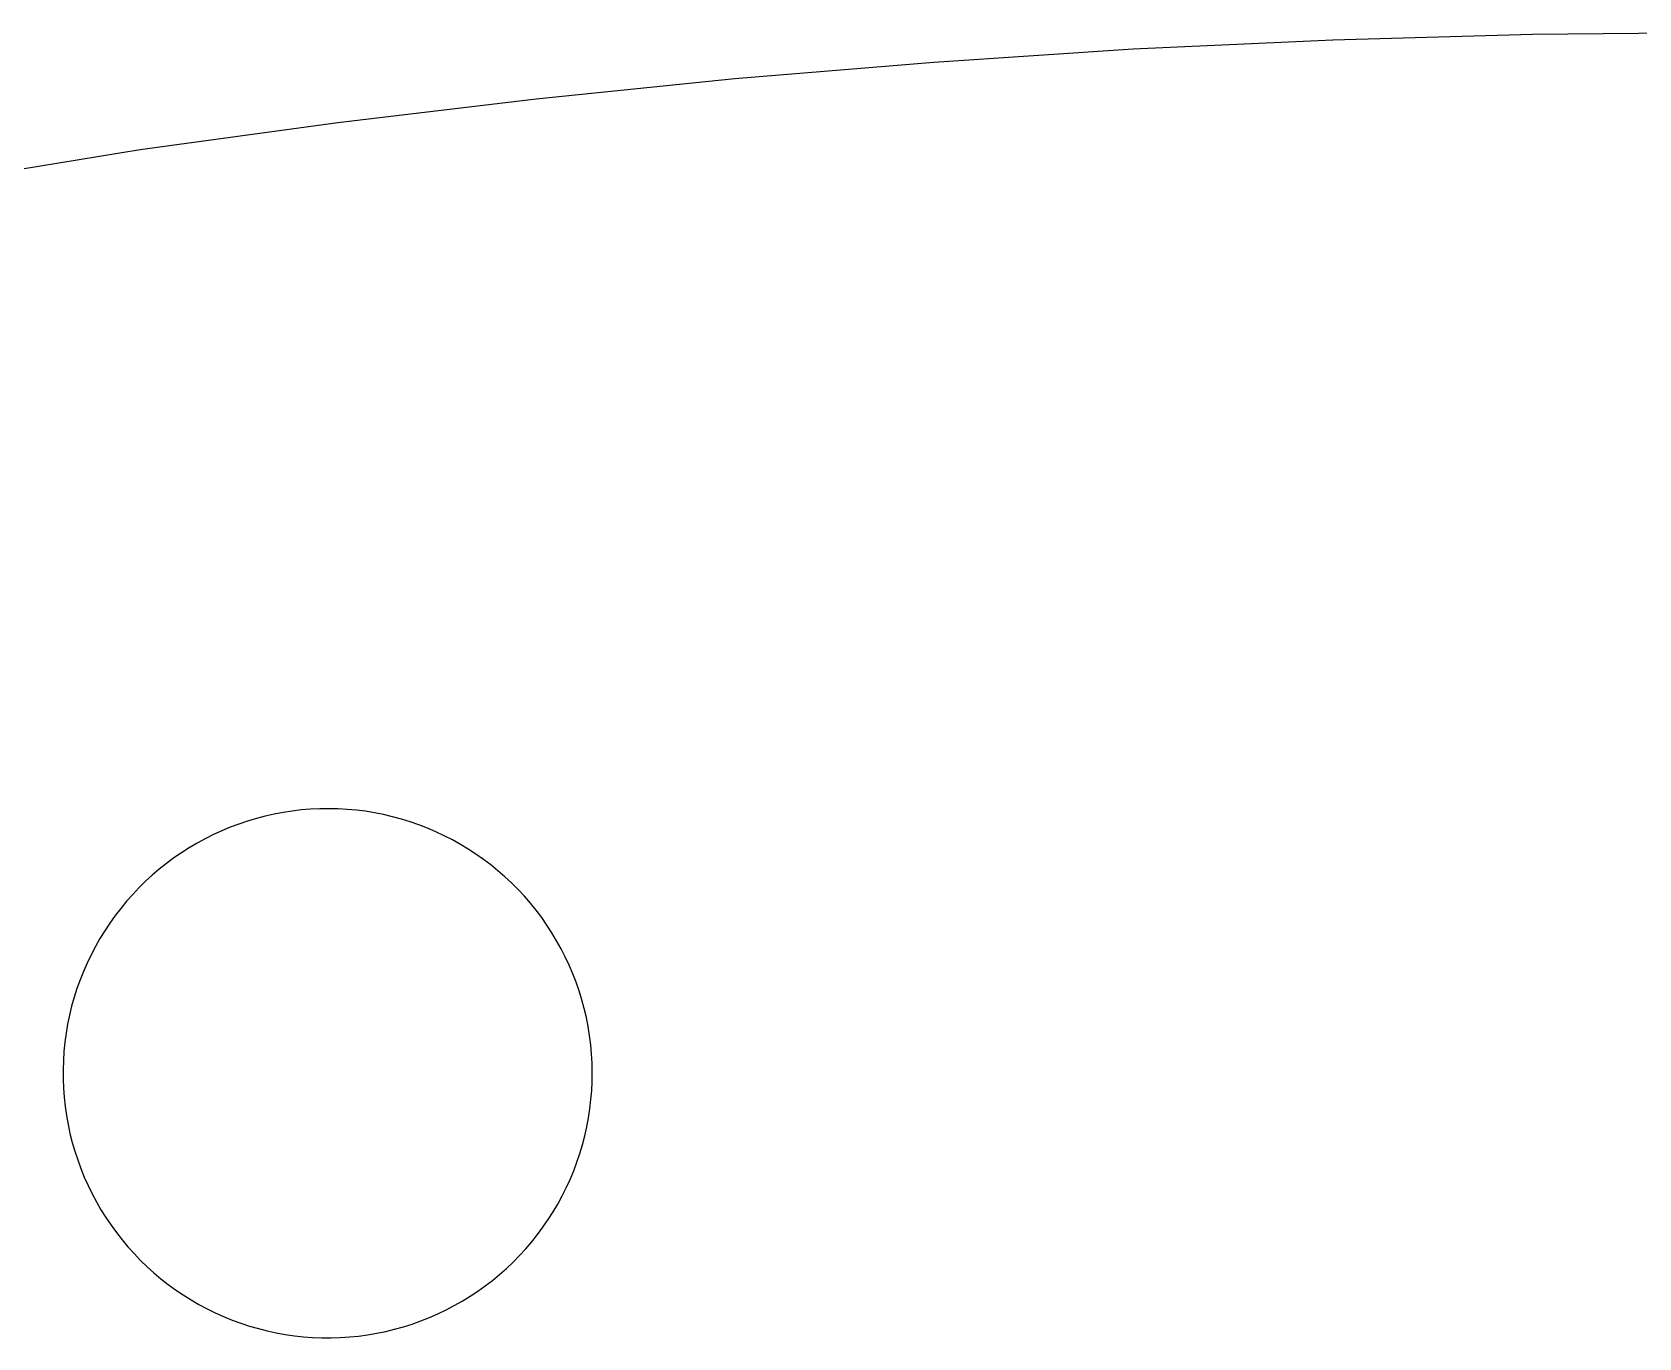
# Model space of a CAD drawing. Extents: x 0 to 146, y -2 to 88.
# Drawn here: x 32.08 to 47.26, y 58.88 to 71.21 of the extents above; entities that cross this region are included whole.
import ezdxf

# ---------------------------------------------------------------- set-up
doc = ezdxf.new("R2010")
doc.units = 0
doc.header["$LTSCALE"] = 15
doc.layers.add('CUT$EXTERIOR', color=1, linetype='CONTINUOUS')
doc.layers.add('CUT$INTERIOR', color=5, linetype='CONTINUOUS')

msp = doc.modelspace()

# ---------------------------------------------------------------- linework, layer by layer
at = {"layer": 'CUT$EXTERIOR'}
for p, q in [((44.363, 71.142), (46.25, 71.195)), ((46.25, 71.195), (48.137, 71.213)), ((40.595, 70.931), (42.478, 71.054)), ((42.478, 71.054), (44.363, 71.142)), ((38.715, 70.774), (40.595, 70.931)), ((36.838, 70.583), (38.715, 70.774)), ((34.965, 70.36), (36.838, 70.583)), ((33.096, 70.103), (34.965, 70.36)), ((29.375, 69.495), (33.096, 70.103))]:
    msp.add_line(p, q, dxfattribs=at)
at = {"layer": 'CUT$INTERIOR'}
for p, q in [((34.11, 63.76), (34.028, 63.732)), ((34.194, 63.785), (34.11, 63.76)), ((34.278, 63.807), (34.194, 63.785)), ((34.362, 63.826), (34.278, 63.807)), ((34.447, 63.842), (34.362, 63.826)), ((34.533, 63.855), (34.447, 63.842)), ((34.619, 63.865), (34.533, 63.855)), ((34.706, 63.872), (34.619, 63.865)), ((34.793, 63.876), (34.706, 63.872)), ((34.879, 63.877), (34.793, 63.876)), ((34.966, 63.875), (34.879, 63.877)), ((35.053, 63.87), (34.966, 63.875)), ((35.139, 63.863), (35.053, 63.87)), ((35.225, 63.852), (35.139, 63.863)), ((35.311, 63.838), (35.225, 63.852)), ((35.396, 63.821), (35.311, 63.838)), ((35.481, 63.801), (35.396, 63.821)), ((35.564, 63.778), (35.481, 63.801)), ((35.647, 63.753), (35.564, 63.778)), ((33.788, 63.632), (33.71, 63.593)), ((33.867, 63.668), (33.788, 63.632)), ((33.947, 63.702), (33.867, 63.668)), ((34.028, 63.732), (33.947, 63.702)), ((35.729, 63.724), (35.647, 63.753)), ((35.81, 63.693), (35.729, 63.724)), ((35.89, 63.659), (35.81, 63.693)), ((35.969, 63.622), (35.89, 63.659)), ((36.046, 63.582), (35.969, 63.622)), ((33.486, 63.461), (33.415, 63.412)), ((33.559, 63.508), (33.486, 63.461)), ((33.634, 63.552), (33.559, 63.508)), ((33.71, 63.593), (33.634, 63.552)), ((36.122, 63.54), (36.046, 63.582)), ((36.196, 63.495), (36.122, 63.54)), ((36.269, 63.448), (36.196, 63.495)), ((33.277, 63.306), (33.211, 63.25)), ((33.345, 63.36), (33.277, 63.306)), ((33.415, 63.412), (33.345, 63.36)), ((36.34, 63.398), (36.269, 63.448)), ((36.409, 63.346), (36.34, 63.398)), ((36.476, 63.291), (36.409, 63.346)), ((33.147, 63.191), (33.085, 63.13)), ((33.211, 63.25), (33.147, 63.191)), ((36.542, 63.234), (36.476, 63.291)), ((36.605, 63.175), (36.542, 63.234)), ((36.667, 63.114), (36.605, 63.175)), ((32.968, 63.002), (32.913, 62.935)), ((33.026, 63.067), (32.968, 63.002)), ((33.085, 63.13), (33.026, 63.067)), ((36.726, 63.05), (36.667, 63.114)), ((36.783, 62.985), (36.726, 63.05)), ((32.86, 62.867), (32.809, 62.796)), ((32.913, 62.935), (32.86, 62.867)), ((36.837, 62.917), (36.783, 62.985)), ((36.89, 62.848), (36.837, 62.917)), ((36.939, 62.777), (36.89, 62.848)), ((32.761, 62.724), (32.716, 62.65)), ((32.809, 62.796), (32.761, 62.724)), ((36.987, 62.704), (36.939, 62.777)), ((37.031, 62.63), (36.987, 62.704)), ((32.673, 62.574), (32.633, 62.497)), ((32.716, 62.65), (32.673, 62.574)), ((37.074, 62.554), (37.031, 62.63)), ((37.113, 62.477), (37.074, 62.554)), ((32.595, 62.419), (32.56, 62.34)), ((32.633, 62.497), (32.595, 62.419)), ((37.15, 62.398), (37.113, 62.477)), ((37.184, 62.318), (37.15, 62.398)), ((32.528, 62.259), (32.499, 62.177)), ((32.56, 62.34), (32.528, 62.259)), ((37.215, 62.237), (37.184, 62.318)), ((37.244, 62.155), (37.215, 62.237)), ((32.473, 62.095), (32.449, 62.011)), ((32.499, 62.177), (32.473, 62.095)), ((37.269, 62.072), (37.244, 62.155)), ((32.449, 62.011), (32.429, 61.927)), ((37.292, 61.989), (37.269, 62.072)), ((37.312, 61.904), (37.292, 61.989)), ((32.411, 61.842), (32.397, 61.756)), ((32.429, 61.927), (32.411, 61.842)), ((37.328, 61.819), (37.312, 61.904)), ((37.342, 61.733), (37.328, 61.819)), ((32.385, 61.67), (32.376, 61.584)), ((32.397, 61.756), (32.385, 61.67)), ((37.353, 61.647), (37.342, 61.733)), ((37.361, 61.561), (37.353, 61.647)), ((32.371, 61.497), (32.368, 61.411)), ((32.376, 61.584), (32.371, 61.497)), ((37.366, 61.474), (37.361, 61.561)), ((32.368, 61.411), (32.368, 61.324)), ((37.368, 61.387), (37.366, 61.474)), ((37.367, 61.301), (37.368, 61.387)), ((32.368, 61.324), (32.372, 61.237)), ((32.372, 61.237), (32.378, 61.151)), ((37.355, 61.128), (37.362, 61.214)), ((37.362, 61.214), (37.367, 61.301)), ((32.378, 61.151), (32.387, 61.064)), ((32.387, 61.064), (32.4, 60.978)), ((37.332, 60.956), (37.345, 61.041)), ((37.345, 61.041), (37.355, 61.128)), ((32.4, 60.978), (32.415, 60.893)), ((32.415, 60.893), (32.433, 60.808)), ((37.316, 60.87), (37.332, 60.956)), ((32.433, 60.808), (32.455, 60.724)), ((32.455, 60.724), (32.479, 60.641)), ((37.275, 60.702), (37.297, 60.786)), ((37.297, 60.786), (37.316, 60.87)), ((32.479, 60.641), (32.506, 60.558)), ((37.222, 60.536), (37.25, 60.619)), ((37.25, 60.619), (37.275, 60.702)), ((32.506, 60.558), (32.536, 60.477)), ((32.536, 60.477), (32.568, 60.396)), ((37.158, 60.375), (37.192, 60.455)), ((37.192, 60.455), (37.222, 60.536)), ((32.568, 60.396), (32.604, 60.317)), ((32.604, 60.317), (32.642, 60.239)), ((37.083, 60.219), (37.122, 60.296)), ((37.122, 60.296), (37.158, 60.375)), ((32.642, 60.239), (32.683, 60.163)), ((32.683, 60.163), (32.726, 60.087)), ((36.997, 60.068), (37.041, 60.142)), ((37.041, 60.142), (37.083, 60.219)), ((32.726, 60.087), (32.772, 60.014)), ((32.772, 60.014), (32.821, 59.942)), ((36.901, 59.923), (36.951, 59.995)), ((36.951, 59.995), (36.997, 60.068)), ((32.821, 59.942), (32.872, 59.872)), ((32.872, 59.872), (32.925, 59.803)), ((36.796, 59.786), (36.85, 59.853)), ((36.85, 59.853), (36.901, 59.923)), ((32.925, 59.803), (32.981, 59.737)), ((32.981, 59.737), (33.039, 59.673)), ((33.039, 59.673), (33.1, 59.61)), ((36.68, 59.656), (36.739, 59.72)), ((36.739, 59.72), (36.796, 59.786)), ((33.1, 59.61), (33.162, 59.55)), ((33.162, 59.55), (33.226, 59.492)), ((36.492, 59.477), (36.557, 59.534)), ((36.557, 59.534), (36.62, 59.594)), ((36.62, 59.594), (36.68, 59.656)), ((33.226, 59.492), (33.293, 59.436)), ((33.293, 59.436), (33.361, 59.382)), ((33.361, 59.382), (33.431, 59.331)), ((36.285, 59.318), (36.356, 59.368)), ((36.356, 59.368), (36.425, 59.421)), ((36.425, 59.421), (36.492, 59.477)), ((33.431, 59.331), (33.503, 59.283)), ((33.503, 59.283), (33.577, 59.237)), ((33.577, 59.237), (33.652, 59.193)), ((36.064, 59.182), (36.139, 59.225)), ((36.139, 59.225), (36.213, 59.27)), ((36.213, 59.27), (36.285, 59.318)), ((33.652, 59.193), (33.728, 59.152)), ((33.728, 59.152), (33.806, 59.114)), ((33.806, 59.114), (33.885, 59.078)), ((33.885, 59.078), (33.966, 59.046)), ((35.748, 59.037), (35.829, 59.069)), ((35.829, 59.069), (35.908, 59.104)), ((35.908, 59.104), (35.987, 59.142)), ((35.987, 59.142), (36.064, 59.182)), ((33.966, 59.046), (34.047, 59.016)), ((34.047, 59.016), (34.13, 58.989)), ((34.13, 58.989), (34.213, 58.965)), ((34.213, 58.965), (34.297, 58.943)), ((34.297, 58.943), (34.382, 58.925)), ((34.382, 58.925), (34.467, 58.91)), ((34.467, 58.91), (34.553, 58.897)), ((35.159, 58.894), (35.245, 58.906)), ((35.245, 58.906), (35.331, 58.921)), ((35.331, 58.921), (35.416, 58.938)), ((35.416, 58.938), (35.5, 58.959)), ((35.5, 58.959), (35.584, 58.982)), ((35.584, 58.982), (35.666, 59.008)), ((35.666, 59.008), (35.748, 59.037)), ((34.553, 58.897), (34.64, 58.888)), ((34.64, 58.888), (34.726, 58.881)), ((34.726, 58.881), (34.813, 58.878)), ((34.813, 58.878), (34.9, 58.878)), ((34.9, 58.878), (34.986, 58.88)), ((34.986, 58.88), (35.073, 58.886)), ((35.073, 58.886), (35.159, 58.894))]:
    msp.add_line(p, q, dxfattribs=at)

doc.saveas('drawing.dxf')
